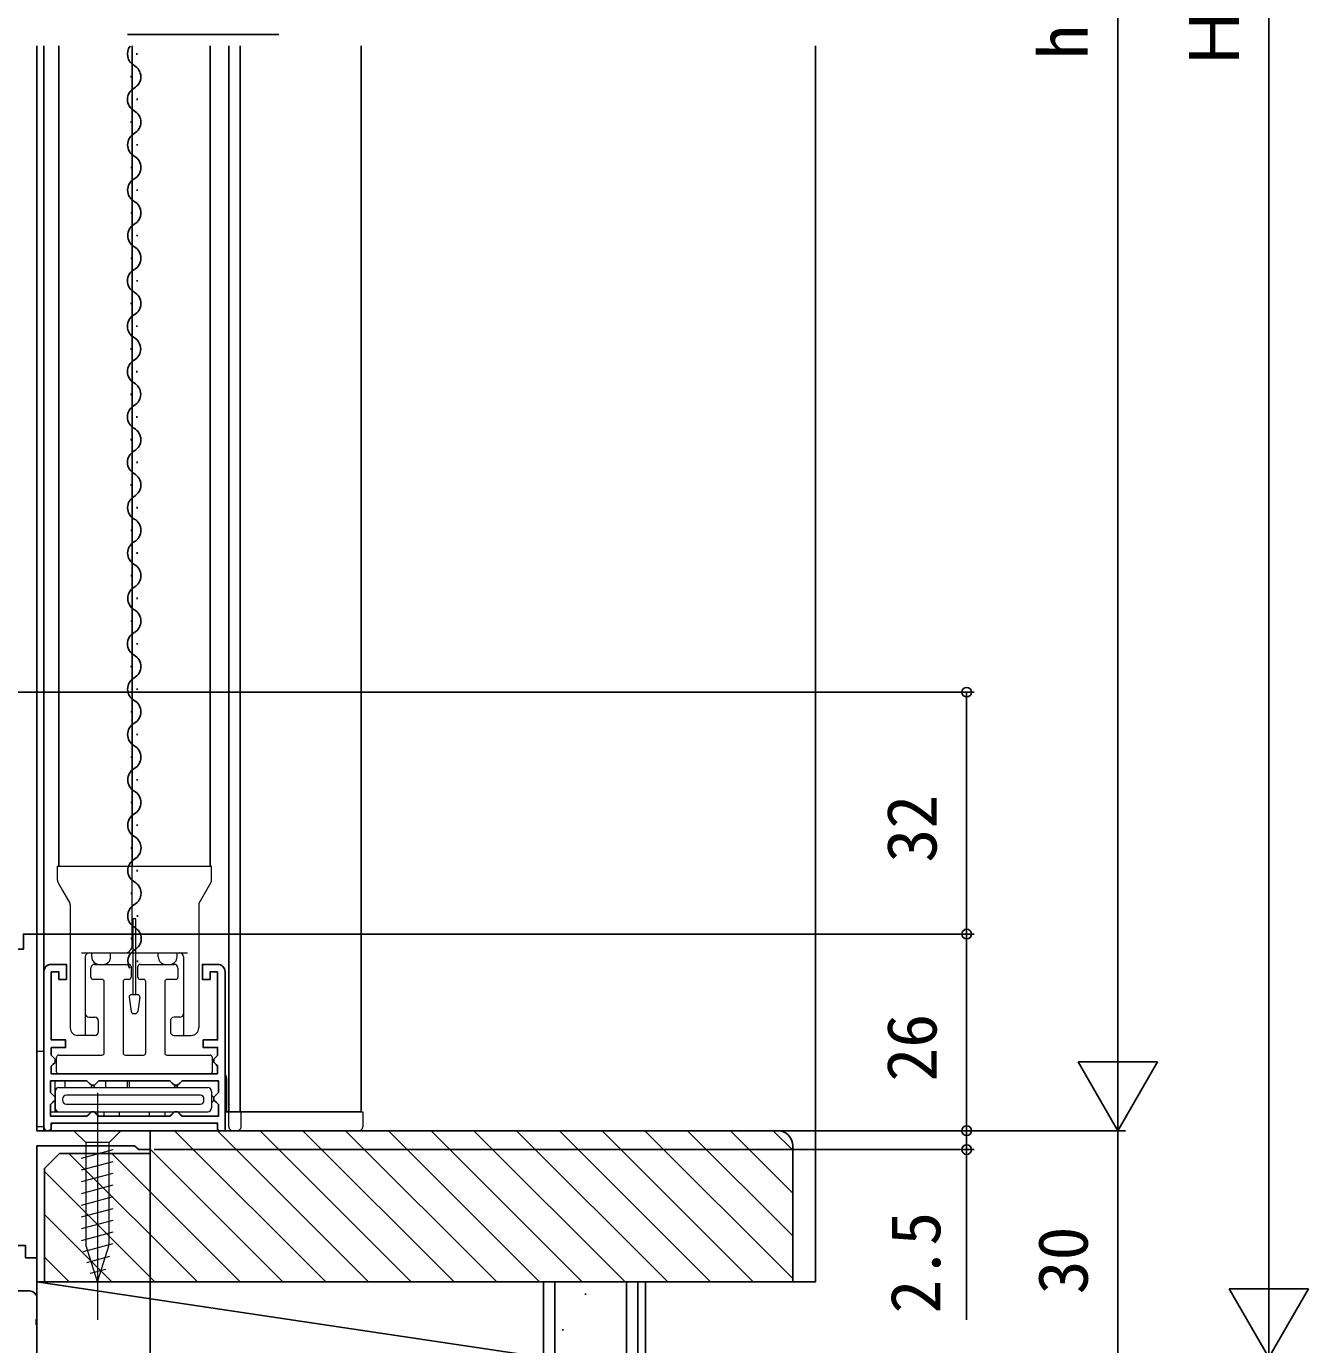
# Model space of a CAD drawing. Units: millimetres, scale not verified. Extents: x -525 to 525, y -783 to 779.
# Drawn here: x -211.5 to -41.9, y 38 to 212.3 of the extents above; entities that cross this region are included whole.
import ezdxf
from ezdxf.enums import TextEntityAlignment as Align

# ---------------------------------------------------------------- set-up
doc = ezdxf.new("R2010")
doc.units = ezdxf.units.MM
doc.header["$LTSCALE"] = 4
for name, color, linetype in [('0-2_YKK_11', 7, 'Continuous'), ('0-4_YKK_12', 2, 'Continuous'), ('0-7_YKK_D', 6, 'Continuous'), ('0-9_YSS_K', 3, 'Continuous'), ('0-A_YSS_KE', 3, 'Continuous')]:
    doc.layers.add(name, color=color, linetype=linetype)
doc.layers.add('0-5_YKK_13', color=4, linetype='Continuous', lineweight=18)
doc.styles.add('ＭＳ ゴシック', font='')
doc.styles.get('ＭＳ ゴシック').set_extended_font_data('MS Gothic')

msp = doc.modelspace()

# ---------------------------------------------------------------- linework, layer by layer
at = {"layer": '0-2_YKK_11'}
msp.add_line((-192.207, 68.489), (-192.507, 68.189), dxfattribs=at)
for points in [[(-211.107, 45.089), (-214.007, 45.089), (-214.007, 51.089), (-211.607, 51.089), (-211.607, 49.489), (-210.107, 49.489), (-210.107, 64.289), (-197.198, 64.289), (-196.903, 64.039), (-196.607, 63.789), (-195.107, 63.789), (-195.107, 66.289), (-210.107, 66.289), (-210.107, 92.289), (-211.907, 92.289), (-211.907, 90.289), (-220.107, 90.289), (-220.107, 86.989)], [(-209.207, 87.289), (-209.207, 66.289), (-208.207, 66.289), (-208.207, 67.289), (-186.207, 67.289), (-186.207, 66.289), (-185.207, 66.289), (-185.207, 87.289)], [(-186.207, 73.789), (-208.207, 73.789), (-208.207, 74.819), (-208.007, 75.019), (-207.707, 75.319), (-207.707, 75.76), (-208.007, 76.06), (-208.207, 76.26), (-208.207, 77.289), (-206.307, 77.289), (-206.307, 78.289), (-208.207, 78.289), (-208.207, 87.289), (-207.207, 87.289), (-207.207, 86.289), (-206.207, 86.289), (-206.207, 88.289), (-208.207, 88.289)], [(-186.207, 88.289), (-188.207, 88.289), (-188.207, 86.289), (-187.207, 86.289), (-187.207, 87.289), (-186.207, 87.289), (-186.207, 78.292), (-188.107, 78.292), (-188.107, 77.292), (-186.207, 77.292), (-186.207, 76.239), (-186.407, 76.039), (-186.707, 75.739), (-186.707, 75.339), (-186.407, 75.039), (-186.207, 74.839), (-186.207, 73.789)], [(-192.507, 68.189), (-201.907, 68.189), (-202.207, 68.489), (-202.507, 68.789), (-202.907, 68.789), (-203.207, 68.489), (-203.507, 68.189), (-208.307, 68.189), (-208.307, 69.739), (-208.007, 70.039), (-207.707, 70.339), (-207.707, 70.739), (-208.007, 71.039), (-208.307, 71.339), (-208.307, 72.889), (-203.507, 72.889), (-203.207, 72.589), (-202.907, 72.289), (-202.507, 72.289), (-202.207, 72.589), (-201.907, 72.889), (-192.507, 72.889), (-192.207, 72.589), (-191.907, 72.289), (-191.507, 72.289), (-191.207, 72.589), (-190.907, 72.889), (-186.107, 72.889), (-186.107, 71.339), (-186.407, 71.039), (-186.707, 70.739), (-186.707, 70.339), (-186.407, 70.039), (-186.107, 69.739), (-186.107, 68.189), (-190.907, 68.189), (-191.207, 68.489), (-191.507, 68.789), (-191.907, 68.789), (-192.207, 68.489)], [(-324.107, 36.289), (-263.507, 36.289), (-263.507, 8.289), (-260.107, 8.289), (-260.107, 10.189), (-260.607, 10.689), (-261.107, 11.189), (-261.107, 36.289), (-210.107, 36.289), (-210.107, 40.531), (-210.227, 40.714), (-210.227, 41.264), (-210.107, 41.447), (-210.107, 44.089)]]:
    msp.add_lwpolyline(points, dxfattribs=at)
for centre, start, end in [((-208.207, 87.289), 90.00001, 179.99999), ((-186.207, 87.289), 0.00001, 89.99999), ((-211.107, 44.089), 0.00001, 89.99999)]:
    msp.add_arc(centre, 1, start, end, dxfattribs=at)
at = {"layer": '0-4_YKK_12'}
for p, q in [((-178.107, 211.278), (-198.107, 211.278)), ((-210.107, 209.789), (-210.107, 91.789)), ((-209.207, 209.789), (-209.207, 91.219)), ((-207.207, 101.289), (-207.207, 209.789)), ((-197.507, 101.289), (-197.507, 209.789)), ((-187.207, 101.289), (-187.207, 209.789)), ((-184.707, 209.789), (-184.707, 68.789)), ((-183.207, 68.789), (-183.207, 209.789)), ((-167.207, 68.789), (-167.207, 209.789)), ((-196.87, 208.588), (-196.87, 208.788)), ((-197.627, 205.588), (-197.627, 205.788)), ((-196.863, 202.588), (-196.864, 202.788)), ((-197.62, 199.588), (-197.62, 199.788)), ((-196.857, 196.588), (-196.857, 196.788)), ((-197.613, 193.588), (-197.614, 193.788)), ((-196.85, 190.588), (-196.85, 190.788)), ((-197.607, 187.588), (-197.607, 187.788)), ((-196.843, 184.588), (-196.844, 184.788)), ((-197.6, 181.588), (-197.6, 181.788)), ((-209.207, 179.332), (-209.207, 87.289)), ((-196.863, 178.588), (-196.864, 178.788)), ((-197.62, 175.588), (-197.62, 175.788)), ((-197.62, 175.588), (-197.62, 175.788)), ((-196.883, 172.588), (-196.884, 172.788)), ((-197.64, 169.588), (-197.64, 169.788)), ((-196.877, 166.588), (-196.877, 166.788)), ((-197.633, 163.588), (-197.634, 163.788)), ((-196.87, 160.588), (-196.87, 160.788)), ((-197.627, 157.588), (-197.627, 157.788)), ((-196.863, 154.588), (-196.864, 154.788)), ((-197.62, 151.588), (-197.62, 151.788)), ((-196.857, 148.588), (-196.857, 148.788)), ((-197.613, 145.588), (-197.614, 145.788)), ((-196.85, 142.588), (-196.85, 142.788)), ((-197.607, 139.588), (-197.607, 139.788)), ((-196.843, 136.588), (-196.844, 136.788)), ((-197.6, 133.588), (-197.6, 133.788)), ((-196.863, 130.588), (-196.864, 130.788)), ((-197.62, 127.588), (-197.62, 127.788)), ((-196.857, 124.588), (-196.857, 124.788)), ((-197.613, 121.588), (-197.614, 121.788)), ((-196.85, 118.589), (-196.85, 118.789)), ((-197.607, 115.588), (-197.607, 115.788)), ((-196.843, 112.589), (-196.844, 112.789)), ((-197.6, 109.588), (-197.6, 109.788)), ((-196.837, 106.589), (-196.837, 106.789)), ((-197.593, 103.588), (-197.593, 103.788)), ((-196.83, 100.589), (-196.83, 100.789)), ((-197.587, 97.588), (-197.587, 97.788)), ((-196.823, 94.589), (-196.823, 94.789)), ((-197.58, 91.588), (-197.58, 91.788)), ((-196.817, 88.589), (-196.817, 88.789)), ((-167.207, 68.789), (-185.207, 68.789)), ((-210.107, 44.089), (-210.107, 49.989))]:
    msp.add_line(p, q, dxfattribs=at)
for centre, start, end in [((-196.412, 208.689), 142.97408, 240.8614), ((-198.085, 205.687), 299.26649, 60.8614), ((-196.405, 202.689), 119.26649, 240.8614), ((-198.079, 199.687), 299.26649, 60.8614), ((-196.398, 196.689), 119.26649, 240.8614), ((-198.072, 193.687), 299.26649, 60.8614), ((-196.392, 190.689), 119.26649, 240.8614), ((-198.065, 187.687), 299.26649, 60.8614), ((-196.385, 184.689), 119.26649, 240.8614), ((-198.058, 181.687), 299.26649, 60.8614), ((-196.405, 178.689), 119.26649, 240.8614), ((-198.079, 175.687), 299.26649, 60.8614), ((-196.425, 172.689), 119.26649, 240.8614), ((-198.099, 169.687), 299.26649, 60.8614), ((-196.418, 166.689), 119.26649, 240.8614), ((-198.092, 163.687), 299.26649, 60.8614), ((-196.412, 160.689), 119.26649, 240.8614), ((-198.085, 157.687), 299.26649, 60.8614), ((-196.405, 154.689), 119.26649, 240.8614), ((-198.079, 151.687), 299.26649, 60.8614), ((-196.398, 148.689), 119.26649, 240.8614), ((-198.072, 145.687), 299.26649, 60.8614), ((-196.392, 142.689), 119.26649, 240.8614), ((-198.065, 139.687), 299.26649, 60.8614), ((-196.385, 136.689), 119.26649, 240.8614), ((-198.058, 133.687), 299.26649, 60.8614), ((-196.405, 130.689), 119.26649, 240.8614), ((-198.079, 127.687), 299.26649, 60.8614), ((-196.398, 124.689), 119.26649, 240.8614), ((-198.072, 121.687), 299.26649, 60.8614), ((-196.392, 118.689), 119.26649, 240.8614), ((-198.065, 115.687), 299.26649, 60.8614), ((-196.385, 112.689), 119.26649, 240.8614), ((-198.058, 109.687), 299.26649, 60.8614), ((-196.378, 106.689), 119.26649, 240.8614), ((-198.052, 103.687), 299.26649, 60.8614), ((-196.372, 100.689), 119.26649, 240.8614), ((-198.045, 97.687), 299.26649, 60.8614), ((-196.365, 94.689), 119.26649, 240.8614), ((-198.038, 91.687), 299.26649, 60.8614), ((-196.358, 88.689), 119.26649, 211.57855)]:
    msp.add_arc(centre, 1.718, start, end, dxfattribs=at)
at = {"layer": '0-5_YKK_13'}
for p, q in [((-207.407, 99.421), (-207.407, 101.289)), ((-187.007, 99.421), (-187.007, 101.289)), ((-188.654, 96.395), (-187.072, 99.174)), ((-205.707, 96.171), (-205.707, 79.889)), ((-188.707, 96.171), (-188.707, 79.889)), ((-197.007, 84.289), (-197.007, 94.289)), ((-204.207, 89.789), (-190.207, 89.789)), ((-203.707, 89.289), (-203.707, 78.889)), ((-202.857, 89.289), (-202.857, 89.789)), ((-200.357, 89.289), (-200.357, 89.789)), ((-194.057, 89.289), (-194.057, 89.789)), ((-191.557, 89.289), (-191.557, 89.789)), ((-190.707, 89.289), (-190.707, 78.889)), ((-202.957, 86.589), (-202.957, 87.789)), ((-202.457, 88.289), (-197.957, 88.289)), ((-201.857, 88.289), (-201.357, 88.289)), ((-197.657, 87.989), (-197.657, 86.589)), ((-196.757, 86.589), (-196.757, 87.989)), ((-196.457, 88.289), (-191.957, 88.289)), ((-193.057, 88.289), (-192.557, 88.289)), ((-191.457, 87.789), (-191.457, 86.589)), ((-201.507, 86.289), (-202.657, 86.289)), ((-201.207, 76.589), (-201.207, 85.989)), ((-198.707, 85.989), (-198.707, 76.589)), ((-197.957, 86.289), (-198.407, 86.289)), ((-196.007, 86.289), (-196.457, 86.289)), ((-195.707, 76.589), (-195.707, 85.989)), ((-193.207, 85.989), (-193.207, 76.589)), ((-191.757, 86.289), (-192.907, 86.289)), ((-197.909, 83.947), (-197.642, 82.047)), ((-197.612, 84.289), (-196.802, 84.289)), ((-196.505, 83.947), (-196.772, 82.047)), ((-203.207, 81.289), (-202.457, 81.289)), ((-201.957, 79.389), (-201.957, 80.789)), ((-197.345, 81.789), (-197.069, 81.789)), ((-192.457, 80.789), (-192.457, 79.389)), ((-191.207, 81.289), (-191.957, 81.289)), ((-202.457, 78.889), (-204.707, 78.889)), ((-191.957, 78.889), (-189.707, 78.889)), ((-207.507, 74.089), (-207.507, 75.989)), ((-207.207, 76.289), (-201.507, 76.289)), ((-198.407, 76.289), (-196.007, 76.289)), ((-192.907, 76.289), (-187.207, 76.289)), ((-186.907, 75.989), (-186.907, 74.089)), ((-187.207, 73.789), (-207.207, 73.789)), ((-185.007, 73.289), (-185.007, 68.789)), ((-207.707, 68.789), (-207.707, 72.889)), ((-207.207, 71.989), (-187.507, 71.989)), ((-206.407, 72.889), (-206.407, 71.989)), ((-202.707, 72.289), (-203.007, 71.989)), ((-202.407, 71.989), (-202.707, 72.289)), ((-201.007, 71.989), (-201.007, 72.889)), ((-198.107, 71.989), (-198.107, 72.889)), ((-197.907, 72.889), (-197.907, 71.989)), ((-187.007, 71.489), (-187.007, 69.289)), ((-206.707, 70.489), (-206.707, 70.289)), ((-188.507, 70.989), (-206.207, 70.989)), ((-206.207, 69.789), (-188.507, 69.789)), ((-202.107, 71.289), (-202.107, 41.289)), ((-188.007, 70.289), (-188.007, 70.489)), ((-187.007, 70.989), (-186.707, 70.689)), ((-186.703, 70.293), (-187.007, 69.989)), ((-209.207, 68.789), (-209.207, 66.789)), ((-208.307, 68.789), (-187.507, 68.789)), ((-201.207, 68.189), (-201.207, 68.789)), ((-199.207, 68.789), (-199.207, 68.189)), ((-195.207, 68.189), (-195.207, 68.789)), ((-193.207, 68.789), (-193.207, 68.189)), ((-184.707, 66.789), (-184.707, 68.789)), ((-208.207, 66.989), (-208.207, 66.789)), ((-207.907, 67.289), (-186.507, 67.289)), ((-199.007, 66.289), (-205.207, 66.289)), ((-205.207, 66.289), (-203.657, 64.739)), ((-193.207, 67.289), (-201.207, 67.289)), ((-199.007, 66.289), (-200.557, 64.739)), ((-195.207, 67.289), (-199.207, 67.289)), ((-186.207, 66.989), (-186.207, 66.589)), ((-185.907, 66.289), (-183.607, 66.289)), ((-183.607, 66.289), (-167.507, 66.289)), ((-203.657, 64.739), (-203.657, 51.205)), ((-200.557, 64.739), (-203.657, 64.739)), ((-200.557, 51.205), (-200.557, 64.739)), ((-204.207, 62.654), (-200.007, 63.779)), ((-204.207, 61.101), (-200.007, 62.226)), ((-204.207, 59.548), (-200.007, 60.674)), ((-204.207, 57.995), (-200.007, 59.121)), ((-204.207, 56.442), (-200.007, 57.568)), ((-204.207, 54.889), (-200.007, 56.015)), ((-204.207, 53.336), (-200.007, 54.462)), ((-204.207, 51.784), (-200.007, 52.909)), ((-203.948, 50.3), (-200.007, 51.356)), ((-202.107, 46.289), (-203.657, 51.205)), ((-202.107, 46.289), (-200.557, 51.205)), ((-203.496, 48.868), (-200.46, 49.682)), ((-203.045, 47.436), (-200.995, 47.985))]:
    msp.add_line(p, q, dxfattribs=at)
for points in [[(-207.407, 101.289), (-196.055, 101.289), (-187.007, 101.289)], [(-197.507, 90.789), (-197.507, 99.454), (-197.507, 101.289)], [(-207.341, 99.174), (-206.709, 98.064), (-205.76, 96.395)], [(-197.007, 94.289), (-197.407, 94.289), (-197.407, 84.289)], [(-207.707, 71.489), (-207.707, 69.289), (-207.707, 71.489)], [(-191.407, 71.989), (-191.707, 72.289), (-192.007, 71.989)], [(-183.107, 66.789), (-183.107, 68.789), (-185.007, 68.789)], [(-183.107, 68.789), (-167.007, 68.789), (-167.007, 66.789)]]:
    msp.add_lwpolyline(points, dxfattribs=at)
msp.add_lwpolyline([(-209.207, 66.789), (-210.127, 66.789), (-210.127, 76.789), (-209.207, 76.789)], close=True, dxfattribs=at)
for centre, radius, start, end in [((-206.907, 99.421), 0.5, 180, 209.64413), ((-187.507, 99.421), 0.5, 330.35587, 0), ((-206.207, 96.171), 0.5, 360, 26.56505), ((-188.207, 96.171), 0.5, 153.43495, 180), ((-198.507, 90.789), 1, 270, 0), ((-203.207, 89.289), 0.5, 90, 180), ((-201.857, 89.289), 1, 180, 270), ((-201.357, 89.289), 1, 270, 0), ((-193.057, 89.289), 1, 180, 270), ((-192.557, 89.289), 1, 270, 0), ((-191.207, 89.289), 0.5, 0, 90), ((-202.457, 87.789), 0.5, 90, 180), ((-197.957, 87.989), 0.3, 360, 90), ((-196.457, 87.989), 0.3, 90, 180), ((-191.957, 87.789), 0.5, 0, 90), ((-202.657, 86.589), 0.3, 180, 270), ((-201.507, 85.989), 0.3, 360, 90), ((-198.407, 85.989), 0.3, 90, 180), ((-197.957, 86.589), 0.3, 270, 360), ((-196.457, 86.589), 0.3, 180, 270), ((-196.007, 85.989), 0.3, 0, 90), ((-192.907, 85.989), 0.3, 90, 180), ((-191.757, 86.589), 0.3, 270, 0), ((-197.612, 83.989), 0.3, 90, 188), ((-196.802, 83.989), 0.3, 352, 90), ((-197.345, 82.089), 0.3, 188, 270), ((-197.069, 82.089), 0.3, 270, 352), ((-203.207, 81.789), 0.5, 180, 270), ((-202.457, 80.789), 0.5, 0, 90), ((-191.957, 80.789), 0.5, 90, 180), ((-191.207, 81.789), 0.5, 270, 0), ((-204.707, 79.889), 1, 180, 270), ((-202.457, 79.389), 0.5, 270, 360), ((-191.957, 79.389), 0.5, 180, 270), ((-189.707, 79.889), 1, 270, 0), ((-207.207, 75.989), 0.3, 90, 180), ((-201.507, 76.589), 0.3, 270, 360), ((-198.407, 76.589), 0.3, 180, 270), ((-196.007, 76.589), 0.3, 270, 0), ((-192.907, 76.589), 0.3, 180, 270), ((-187.207, 75.989), 0.3, 0, 90), ((-207.207, 74.089), 0.3, 180, 270), ((-187.207, 74.089), 0.3, 270, 360), ((-185.507, 73.289), 0.5, 0, 53.1301), ((-207.207, 71.489), 0.5, 90, 180), ((-187.507, 71.489), 0.5, 0, 90), ((-206.207, 70.489), 0.5, 90, 180), ((-206.207, 70.289), 0.5, 180, 270), ((-188.507, 70.489), 0.5, 0, 90), ((-188.507, 70.289), 0.5, 270, 0), ((-207.207, 69.289), 0.5, 180, 270), ((-187.507, 69.289), 0.5, 270, 0), ((-208.707, 66.789), 0.5, 180, 270), ((-208.707, 66.789), 0.5, 270, 0), ((-207.907, 66.989), 0.3, 90, 180), ((-186.507, 66.989), 0.3, 0, 90), ((-185.907, 66.589), 0.3, 180, 270), ((-184.207, 66.789), 0.5, 180, 270), ((-183.607, 66.789), 0.5, 270, 0), ((-167.507, 66.789), 0.5, 270, 0)]:
    msp.add_arc(centre, radius, start, end, dxfattribs=at)
at = {"layer": '0-7_YKK_D'}
for p, q in [((-47.107, 46.789), (-47.107, 375.789)), ((-67.107, 345.789), (-67.107, 76.789)), ((-224.107, 124.289), (-86.107, 124.289)), ((-87.107, 92.289), (-87.107, 124.289)), ((-210.007, 92.289), (-86.107, 92.289)), ((-210.007, 92.289), (-86.107, 92.289)), ((-87.107, 66.289), (-87.107, 92.289)), ((-67.107, 66.289), (-67.107, 84.476)), ((-67.107, 66.289), (-72.357, 75.382)), ((-61.857, 75.382), (-72.357, 75.382)), ((-67.107, 66.289), (-61.857, 75.382)), ((-87.107, 66.289), (-87.107, 68.839)), ((-184.707, 66.289), (-86.107, 66.289)), ((-184.707, 66.289), (-86.107, 66.289)), ((-184.707, 66.289), (-66.107, 66.289)), ((-184.707, 66.289), (-66.107, 66.289)), ((-87.107, 66.289), (-87.107, 63.789)), ((-67.107, 36.289), (-67.107, 66.289)), ((-195.107, 63.289), (-195.107, -42.711)), ((-194.607, 63.789), (-86.107, 63.789)), ((-87.107, 63.789), (-87.107, 41.269)), ((-47.107, 36.289), (-47.107, 54.476)), ((-47.107, 36.289), (-52.357, 45.382)), ((-41.857, 45.382), (-52.357, 45.382)), ((-47.107, 36.289), (-41.857, 45.382))]:
    msp.add_line(p, q, dxfattribs=at)
for centre in [(-87.107, 124.289), (-87.107, 92.289), (-87.107, 92.289), (-87.107, 66.289), (-87.107, 66.289), (-87.107, 63.789)]:
    msp.add_circle(centre, 0.637, dxfattribs=at)
at = {"layer": '0-9_YSS_K'}
for p, q in [((-191.897, 66.289), (-171.897, 46.289)), ((-186.24, 66.289), (-166.24, 46.289)), ((-180.583, 66.289), (-160.583, 46.289)), ((-174.926, 66.289), (-154.926, 46.289)), ((-169.269, 66.289), (-149.269, 46.289)), ((-163.612, 66.289), (-143.612, 46.289)), ((-157.956, 66.289), (-137.956, 46.289)), ((-152.299, 66.289), (-132.299, 46.289)), ((-146.642, 66.289), (-126.642, 46.289)), ((-140.985, 66.289), (-120.985, 46.289)), ((-135.328, 66.289), (-115.328, 46.289)), ((-129.671, 66.289), (-110.107, 46.725)), ((-124.014, 66.289), (-110.107, 52.381)), ((-118.358, 66.289), (-110.107, 58.038)), ((-112.701, 66.289), (-110.107, 63.695)), ((-205.867, 63.289), (-188.867, 46.289)), ((-200.21, 63.289), (-183.21, 46.289)), ((-195.107, 63.842), (-177.554, 46.289)), ((-209.107, 60.872), (-194.524, 46.289)), ((-209.107, 55.215), (-200.181, 46.289)), ((-209.107, 49.558), (-205.838, 46.289)), ((-210.107, 46.289), (-143.107, 36.289)), ((-141.607, 46.289), (-141.607, -98.711)), ((-132.107, 46.289), (-132.107, -98.711)), ((-129.607, -98.711), (-129.607, 46.289)), ((-129.607, -98.711), (-129.607, 46.289)), ((-137.638, 44.681), (-137.438, 44.681)), ((-140.621, 39.959), (-140.421, 39.959))]:
    msp.add_line(p, q, dxfattribs=at)
msp.add_lwpolyline([(-110.107, 46.289), (-107.107, 46.289), (-107.107, 209.789)], dxfattribs=at)
msp.add_lwpolyline([(-210.107, 46.289), (-143.107, 46.289), (-143.107, 36.289), (-210.107, 36.289)], close=True, dxfattribs=at)
at = {"layer": '0-A_YSS_KE'}
for p, q in [((-143.107, -98.711), (-143.107, 46.289)), ((-130.607, 46.289), (-143.107, 46.289)), ((-130.607, -98.711), (-130.607, 46.289))]:
    msp.add_line(p, q, dxfattribs=at)
for points in [[(-112.107, 66.289), (-195.107, 66.289), (-195.107, 63.289), (-207.107, 63.289), (-209.107, 61.289), (-209.107, 46.289)], [(-209.107, 46.289), (-110.107, 46.289), (-110.107, 64.289)]]:
    msp.add_lwpolyline(points, dxfattribs=at)
msp.add_arc((-112.107, 64.289), 2, 0.00001, 89.99999, dxfattribs=at)

# ---------------------------------------------------------------- texts
at = {"layer": '0-7_YKK_D', "style": 'ＭＳ ゴシック'}
for s, p in [('Ｈ', (-49.107, 206.278)), ('h', (-69.107, 208.016)), ('32', (-89.107, 101.744)), ('26', (-89.107, 72.769)), ('2.5', (-88.607, 42.104)), ('30', (-69.107, 44.641))]:
    msp.add_text(s, height=6.598, rotation=90, dxfattribs=at).set_placement(p, align=Align.BOTTOM_LEFT)

doc.saveas('drawing.dxf')
